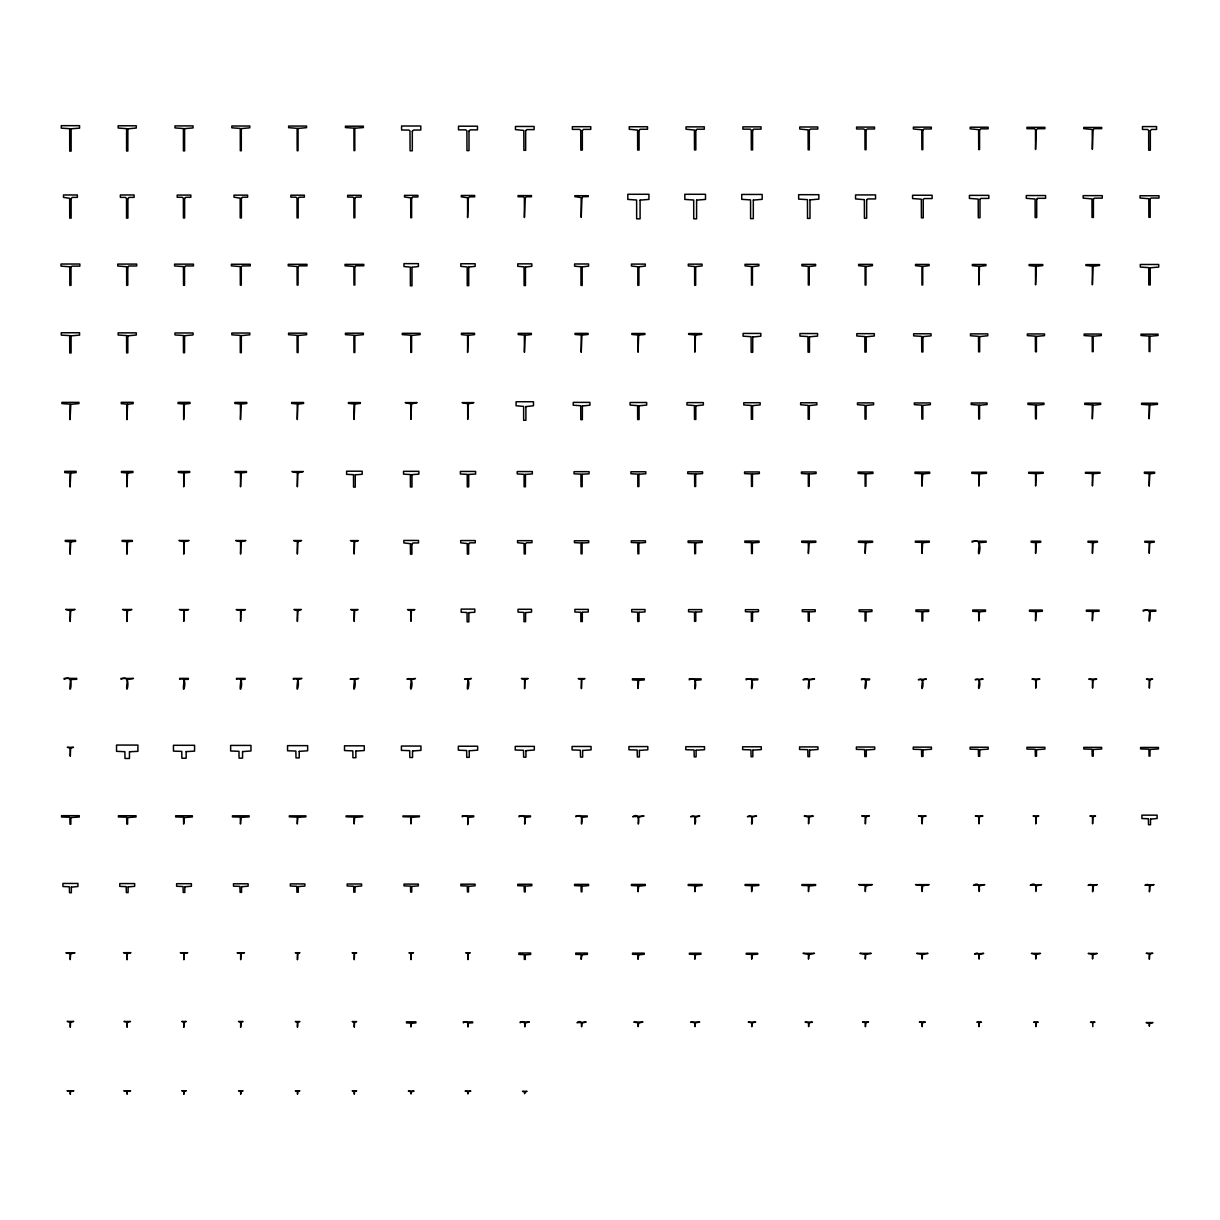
<?xml version="1.0" encoding="UTF-8"?>
<svg xmlns="http://www.w3.org/2000/svg" width="1220" height="1220" viewBox="0 0 1220 1220"><rect width="100%" height="100%" fill="white"/><g stroke="black" fill="none" stroke-linecap="round" stroke-linejoin="round"><path stroke-width="1.5" d="M1092.815 1026.63L1092.845 1022.589L1094.965 1022.146L1090.482 1022.146L1092.632 1022.711M71.126 198.631L71.126 218.136L69.738 218.136L69.662 198.296L63.501 197.381L63.501 194.971L77.363 194.971L77.363 197.381L72.285 197.396L71.126 198.555M127.902 198.631L127.886 218.136L126.544 218.136L126.529 198.463L125.477 197.411L120.353 197.381L120.353 194.971L134.093 194.971L134.093 197.381L129.061 197.396L127.902 198.555M184.617 198.524L184.617 218.029L183.412 218.029L183.366 198.265L182.253 197.289L177.205 197.274L177.205 195.078L190.838 195.078L190.838 197.274L185.699 197.304L184.647 198.357M241.392 198.448L241.392 217.968L240.218 217.968L240.157 198.097L233.996 197.198L233.996 195.139L247.629 195.139L247.629 197.198L242.475 197.213L241.407 198.357M298.153 198.418L298.153 217.907L297.055 217.907L297.009 198.158L295.896 197.167L290.848 197.152L290.848 195.2L304.36 195.2L304.36 197.152L299.144 197.198L298.153 198.418M354.867 198.357L354.867 217.8L353.922 217.8L353.876 198.097L352.854 197.121L347.639 197.106L347.639 195.307L361.15 195.307L361.15 197.106L355.95 197.121L354.867 198.357M412.314 131.287L412.314 150.777L410.072 150.777L409.996 130.952L408.913 130.052L401.593 130.037L401.593 126.011L420.793 126.011L420.793 130.037L413.473 130.052L412.314 131.287M411.628 198.235L411.613 217.739L410.759 217.739L410.698 197.884L404.491 196.969L404.491 195.368L417.896 195.368L417.896 196.969L412.619 197.015L411.628 198.235M411.887 544.181L411.887 554.185L410.5 554.185L410.362 543.678L403.866 542.93L403.866 540.445L418.521 540.445L418.521 542.93L412.97 542.961L411.887 544.181M468.998 131.104L468.998 150.609L466.97 150.609L466.894 130.769L465.72 129.854L458.507 129.854L458.507 126.194L477.478 126.194L477.478 129.854L470.173 129.869L468.998 131.104M468.358 198.097L467.611 217.633L467.55 197.747L461.282 196.847L461.282 195.475L474.687 195.475L474.687 196.847L469.517 196.847L468.373 198.006M468.617 544.074L468.617 554.078L467.367 554.078L467.229 543.571L460.718 542.824L460.718 540.551L475.251 540.551L475.251 542.824L469.776 542.824L468.617 543.983M525.652 130.86L525.652 150.319L523.899 150.319L523.807 130.433L515.465 129.61L515.465 126.468L534.101 126.468L534.101 129.61L526.903 129.61L525.683 130.692M525.149 198.006L524.417 217.511L524.371 197.747L523.334 196.786L518.073 196.756L518.073 195.596L531.478 195.596L531.478 196.756L526.308 196.771L525.149 198.006M525.347 543.952L525.347 553.956L524.219 553.956L524.036 543.373L517.57 542.702L517.57 540.673L531.996 540.673L531.996 542.702L526.506 542.717L525.347 543.952M582.337 130.631L582.337 150.106L580.812 150.106L580.735 130.296L579.561 129.381L572.378 129.381L572.378 126.697L590.77 126.697L590.77 129.381L583.495 129.396L582.352 130.54M581.94 197.899L581.223 217.404L581.147 197.564L574.879 196.649L574.879 195.703L588.269 195.703L588.269 196.649L583.007 196.679L581.94 197.808M639.067 130.51L639.067 150.045L637.679 150.045L637.572 130.082L629.23 129.259L629.23 126.758L647.515 126.758L647.515 129.259L640.134 129.274L639.067 130.51M695.827 130.448L695.827 149.923L694.5 149.923L694.409 130.022L686.021 129.198L686.021 126.865L704.306 126.865L704.306 129.198L696.986 129.213L695.827 130.357M752.603 130.403L752.587 149.923L751.322 149.923L751.245 130.067L750.163 129.167L742.873 129.152L742.873 126.865L761.051 126.865L761.051 129.152L753.762 129.167L752.603 130.311M809.317 130.296L809.317 149.816L808.189 149.816L808.082 129.869L799.725 129.046L799.725 126.987L817.781 126.987L817.781 129.046L810.568 129.046L809.348 130.113M866.078 130.22L866.078 149.694L865.01 149.694L864.949 129.884L863.76 128.969L856.577 128.969L856.577 127.093L874.511 127.093L874.511 128.969L867.237 128.984L866.078 130.143M922.808 130.204L922.808 149.648L921.862 149.648L921.771 129.777L913.368 128.954L913.368 127.154L931.317 127.154L931.317 128.954L923.982 128.954L922.823 130.113M979.568 130.082L979.553 149.587L978.714 149.587L978.608 129.655L970.159 128.817L970.159 127.215L988.109 127.215L988.109 128.817L980.636 128.847L979.568 129.991M1036.298 129.96L1035.551 149.48L1035.49 129.625L1034.392 128.725L1026.95 128.71L1026.95 127.322L1044.899 127.322L1044.899 128.71L1037.457 128.725L1036.298 129.96M1093.089 129.899L1092.357 149.358L1092.251 129.488L1083.741 128.649L1083.741 127.444L1101.69 127.444L1101.69 128.649L1094.248 128.664L1093.12 129.732M1150.323 130.708L1150.323 150.212L1148.706 150.212L1148.66 130.448L1147.623 129.472L1142.469 129.442L1142.469 126.59L1156.56 126.59L1156.56 129.442L1151.405 129.472L1150.323 130.708M71.004 267.119L71.004 285.388L69.845 285.388L69.754 266.768L61 266.128L61 264.023L79.849 264.023L79.849 266.128L71.904 266.143L71.019 267.027M127.764 266.982L127.764 285.327L126.682 285.327L126.621 266.722L117.73 265.99L117.73 264.084L136.701 264.084L136.701 265.99L128.756 265.99L127.764 266.982M184.525 266.921L184.525 285.267L183.518 285.267L183.427 266.57L174.582 265.929L174.582 264.145L193.446 264.145L193.446 265.929L185.501 265.929L184.54 266.829M241.285 266.875L241.285 285.16L240.34 285.16L240.248 266.539L231.388 265.884L231.388 264.252L250.237 264.252L250.237 265.884L242.185 265.899L241.301 266.799M298.061 266.829L298.061 285.099L297.146 285.099L297.055 266.494L288.24 265.838L288.24 264.313L306.983 264.313L306.983 265.838L298.961 265.853L298.061 266.829M354.837 266.784L354.837 285.038L353.968 285.038L353.876 266.448L345.031 265.792L345.031 264.374L363.773 264.374L363.773 265.792L355.737 265.808L354.837 266.784M866.673 199.927L866.657 218.197L864.431 218.197L864.37 199.653L855.555 198.936L855.555 194.91L875.548 194.91L875.548 198.936L867.572 198.952L866.673 199.927M923.25 199.546L923.25 217.862L921.42 217.862L921.329 199.195L912.575 198.555L912.575 195.246L932.111 195.246L932.111 198.555L924.241 198.555L923.25 199.546M979.995 199.394L979.98 217.739L978.287 217.739L978.196 199.058L969.427 198.402L969.427 195.368L988.84 195.368L988.84 198.402L980.971 198.418L979.995 199.302M1036.71 199.302L1036.695 217.572L1035.155 217.572L1035.094 199.028L1026.279 198.311L1026.279 195.535L1045.586 195.535L1045.586 198.311L1037.595 198.326L1036.71 199.302M1093.425 199.135L1093.41 217.45L1092.022 217.45L1091.976 198.875L1083.177 198.143L1083.177 195.642L1102.27 195.642L1102.27 198.143L1094.401 198.143L1093.425 199.135M1150.155 199.028L1150.155 217.343L1148.874 217.343L1148.782 198.692L1140.029 198.037L1140.029 195.764L1159 195.764L1159 198.037L1151.055 198.052L1150.17 198.952M71.126 128.954L71.126 151.127L69.738 151.127L69.662 128.695L61.29 128.146L61.29 125.675L79.575 125.675L79.575 128.146L71.156 128.786M71.095 335.927L71.08 352.961L69.769 352.961L69.662 335.591L61.29 335.119L61.29 332.755L79.575 332.755L79.575 335.119L71.111 335.851M70.806 404.399L70.058 419.649L69.982 404.14L61.915 403.591L61.915 402.371L78.949 402.371L78.949 403.591L70.821 404.308M127.856 128.832L127.841 151.005L126.59 151.005L126.56 128.664L118.142 128.024L118.142 125.797L136.304 125.797L136.304 128.024L127.856 128.832M127.81 335.82L127.81 352.854L126.636 352.854L126.56 335.561L118.142 335.012L118.142 332.862L136.304 332.862L136.304 335.012L127.81 335.82M184.601 128.725L184.601 150.899L183.427 150.899L183.397 128.557L174.978 127.917L174.978 125.904L193.05 125.904L193.05 127.917L184.617 128.634M184.571 335.744L184.555 352.733L183.473 352.733L183.397 335.5L174.978 334.936L174.978 332.969L193.05 332.969L193.05 334.936L184.586 335.668M241.301 128.619L241.301 150.777L240.325 150.777L240.279 128.435L231.831 127.81L231.831 126.011L249.78 126.011L249.78 127.81L241.301 128.619M241.316 335.622L241.301 352.687L240.31 352.687L240.248 335.363L231.831 334.814L231.831 333.029L249.78 333.029L249.78 334.814L241.316 335.622M298.061 128.481L298.046 150.716L297.161 150.716L297.116 128.314L288.637 127.688L288.637 126.072L306.571 126.072L306.571 127.688L298.061 128.405M298.077 335.546L298.077 352.565L297.131 352.565L297.07 335.286L288.576 334.737L288.576 333.151L306.632 333.151L306.632 334.737L298.092 335.454M354.806 128.39L354.806 150.609L353.998 150.609L353.922 128.13L345.428 127.581L345.428 126.194L363.377 126.194L363.377 127.581L354.837 128.207M354.837 335.454L354.837 352.519L353.952 352.519L353.892 335.21L345.428 334.661L345.428 333.197L363.377 333.197L363.377 334.661L354.837 335.454M411.597 335.439L411.597 352.397L410.789 352.397L410.713 335.18L402.28 334.615L402.28 333.319L420.107 333.319L420.107 334.615L411.597 335.439M525.896 406.58L525.896 420.275L523.654 420.275L523.624 406.412L516.091 405.772L516.091 401.746L533.476 401.746L533.476 405.772L525.896 406.58M582.367 406.001L582.352 419.649L580.796 419.649L580.72 405.741L573.232 405.192L573.232 402.371L589.916 402.371L589.916 405.192L582.367 406.001M639.082 405.894L639.082 419.528L637.648 419.528L637.587 405.635L630.084 405.086L630.084 402.493L646.661 402.493L646.661 405.086L639.097 405.803M695.827 405.787L695.827 419.421L694.5 419.421L694.439 405.528L686.982 404.979L686.982 402.6L703.345 402.6L703.345 404.979L695.827 405.787M752.74 337.01L752.725 352.29L751.184 352.29L751.078 336.674L743.102 336.202L743.102 333.426L760.822 333.426L760.822 336.202L752.74 337.01M752.557 405.726L752.557 419.299L751.352 419.299L751.291 405.467L743.773 404.918L743.773 402.722L760.136 402.722L760.136 404.918L752.572 405.635M809.455 336.903L809.455 352.168L808.052 352.168L807.945 336.567L799.954 336.095L799.954 333.548L817.553 333.548L817.553 336.095L809.47 336.812M809.317 405.589L809.302 419.253L808.189 419.253L808.128 405.345L800.625 404.781L800.625 402.783L816.866 402.783L816.866 404.781L809.317 405.589M866.2 336.796L866.2 352.062L864.904 352.062L864.827 336.537L856.806 335.988L856.806 333.655L874.298 333.655L874.298 335.988L866.2 336.796M866.063 405.528L866.063 419.131L865.026 419.131L864.965 405.269L857.477 404.72L857.477 402.89L873.611 402.89L873.611 404.72L866.078 405.437M922.93 336.674L922.915 351.94L921.756 351.94L921.649 336.339L913.643 335.866L913.643 333.777L931.028 333.777L931.028 335.866L922.93 336.598M922.808 405.452L922.808 419.07L921.862 419.07L921.756 405.132L914.329 404.643L914.329 402.951L930.341 402.951L930.341 404.643L922.823 405.375M979.66 336.567L979.66 351.833L978.608 351.833L978.531 336.308L970.495 335.759L970.495 333.883L987.773 333.883L987.773 335.759L979.66 336.567M979.568 405.33L979.553 419.024L978.714 419.024L978.638 405.086L971.181 404.521L971.181 402.996L987.087 402.996L987.087 404.521L979.584 405.253M1036.405 336.461L1036.405 351.772L1035.46 351.772L1035.353 336.125L1027.347 335.637L1027.347 333.944L1044.503 333.944L1044.503 335.637L1036.42 336.369M1036.344 405.284L1036.344 418.902L1035.521 418.902L1035.414 404.949L1027.926 404.461L1027.926 403.118L1043.939 403.118L1043.939 404.461L1036.36 405.192M1093.166 336.354L1093.166 351.665L1092.281 351.665L1092.22 336.095L1084.153 335.561L1084.153 334.051L1101.294 334.051L1101.294 335.561L1093.196 336.186M1093.105 405.208L1092.342 418.841L1092.236 404.872L1084.763 404.399L1084.763 403.179L1100.669 403.179L1100.669 404.399L1093.105 405.208M1150.231 267.881L1150.231 284.931L1148.798 284.931L1148.737 267.622L1140.319 267.073L1140.319 264.481L1158.71 264.481L1158.71 267.073L1150.246 267.79M1149.926 336.323L1149.926 351.543L1149.118 351.543L1149.042 336.064L1140.99 335.515L1140.99 334.173L1158.039 334.173L1158.039 335.515L1149.941 336.232M1149.865 405.147L1149.179 418.796L1149.103 404.887L1141.569 404.338L1141.569 403.225L1157.46 403.225L1157.46 404.338L1149.88 405.055M412.009 267.302L411.994 285.785L410.393 285.785L410.347 267.119L403.972 266.539L403.972 263.627L418.399 263.627L418.399 266.539L412.024 267.21M468.724 267.134L468.724 285.663L467.245 285.663L467.199 266.966L460.825 266.372L460.825 263.749L475.144 263.749L475.144 266.372L468.739 267.058M525.454 267.043L525.454 285.556L524.112 285.556L524.066 266.86L517.737 266.28L517.737 263.856L531.828 263.856L531.828 266.28L525.454 267.043M582.184 266.921L582.184 285.434L580.979 285.434L580.933 266.753L574.589 266.158L574.589 263.977L588.558 263.977L588.558 266.158L582.199 266.844M640.088 200.187L640.088 218.822L636.657 218.822L636.611 200.019L627.812 199.424L627.812 194.285L648.933 194.285L648.933 199.424L640.103 200.11M638.914 266.814L638.914 285.327L637.816 285.327L637.801 266.722L631.442 266.051L631.442 264.084L645.304 264.084L645.304 266.051L638.914 266.814M696.605 200.187L696.589 218.822L693.738 218.822L693.692 200.019L684.832 199.424L684.832 194.285L705.495 194.285L705.495 199.424L696.62 200.11M695.659 266.692L695.659 285.267L694.668 285.267L694.622 266.509L688.293 265.929L688.293 264.145L702.034 264.145L702.034 265.929L695.674 266.6M753.319 200.095L753.304 218.654L750.605 218.654L750.559 199.912L741.729 199.333L741.729 194.453L762.18 194.453L762.18 199.333L753.319 200.095M752.435 266.616L752.435 285.099L751.489 285.099L751.474 266.524L745.024 265.853L745.024 264.313L758.886 264.313L758.886 265.853L752.435 266.616M809.988 199.882L809.988 218.426L807.518 218.426L807.442 199.623L798.643 199.119L798.643 194.681L818.864 194.681L818.864 199.119L809.988 199.882M809.195 266.555L809.18 285.038L808.311 285.038L808.28 266.387L801.875 265.792L801.875 264.374L815.616 264.374L815.616 265.792L809.211 266.478M865.956 266.478L865.956 285.038L865.132 285.038L865.087 266.296L858.666 265.716L858.666 264.374L872.422 264.374L872.422 265.716L865.956 266.478M922.732 266.433L922.732 284.992L921.954 284.992L921.939 266.356L915.519 265.67L915.519 264.42L929.152 264.42L929.152 265.67L922.732 266.433M979.507 266.402L978.76 284.931L978.745 266.311L972.325 265.64L972.325 264.481L985.943 264.481L985.943 265.64L979.507 266.402M1036.283 266.372L1035.566 284.87L1035.536 266.189L1029.116 265.609L1029.116 264.542L1042.749 264.542L1042.749 265.609L1036.298 266.28M1093.074 266.25L1092.388 284.809L1092.357 266.173L1085.907 265.487L1085.907 264.603L1099.54 264.603L1099.54 265.487L1093.074 266.25M468.373 335.347L467.611 352.458L467.565 335.18L461.45 334.646L461.45 333.258L474.519 333.258L474.519 334.646L468.388 335.256M525.149 335.286L524.417 352.336L524.371 335.103L518.195 334.57L518.195 333.38L531.371 333.38L531.371 334.57L525.149 335.286M581.925 335.164L581.238 352.336L581.193 334.997L575.047 334.463L575.047 333.38L588.101 333.38L588.101 334.463L581.94 335.088M638.7 335.164L638.045 352.229L637.999 334.997L631.838 334.463L631.838 333.487L644.907 333.487L644.907 334.463L638.716 335.073M695.476 335.088L694.851 352.168L694.805 334.921L688.629 334.387L688.629 333.548L701.698 333.548L701.698 334.387L695.476 335.088M127.597 404.308L126.85 419.695L126.804 404.14L121.253 403.667L121.253 402.325L133.178 402.325L133.178 403.667L127.612 404.216M184.373 404.155L183.671 419.649L183.625 403.988L178.059 403.515L178.059 402.371L189.984 402.371L189.984 403.515L184.388 404.079M241.148 404.14L240.477 419.588L240.431 403.972L234.85 403.484L234.85 402.432L246.775 402.432L246.775 403.484L241.163 404.049M297.924 404.11L297.284 419.528L297.238 403.927L291.641 403.454L291.641 402.493L303.566 402.493L303.566 403.454L297.924 404.11M354.715 404.064L354.09 419.466L354.075 403.972L348.432 403.408L348.432 402.554L360.358 402.554L360.358 403.408L354.715 404.064M411.491 404.018L410.896 419.421L410.881 403.927L405.223 402.6L417.149 402.6L411.536 403.835M468.251 403.942L467.717 419.421L467.672 403.774L462.075 402.6L473.894 402.6L468.251 403.942M70.775 473.162L70.074 486.993L70.028 472.994L64.751 472.582L64.751 471.332L76.113 471.332L76.113 472.582L70.79 473.086M70.852 817.613L70.852 824.186L69.997 824.186L69.799 817.232L61.564 817.019L61.564 815.677L79.285 815.677L79.285 817.019L70.867 817.537M71.355 887.108L71.355 892.72L69.509 892.72L69.357 886.787L62.937 886.528L62.937 883.448L77.927 883.448L77.927 886.528L71.355 887.108M127.551 473.086L126.895 486.887L126.85 472.918L121.481 472.491L121.481 471.438L132.965 471.438L132.965 472.491L127.551 473.086M129.472 751.916L129.457 758.474L124.989 758.474L124.898 751.672L116.54 751.337L116.54 745.069L137.906 745.069L137.906 751.337L129.503 751.749M127.612 817.568L127.612 824.125L126.834 824.125L126.636 817.171L118.416 816.973L118.416 815.738L136.03 815.738L136.03 816.973L127.612 817.568M128.1 886.97L128.085 892.582L126.346 892.582L126.209 886.65L119.789 886.376L119.789 883.57L134.657 883.57L134.657 886.376L128.115 886.894M184.311 473.024L183.717 486.826L183.701 472.948L178.333 472.445L178.333 471.499L189.695 471.499L189.695 472.445L184.357 472.857M186.141 751.703L186.141 758.245L181.887 758.245L181.75 751.383L173.453 751.124L173.453 745.298L194.575 745.298L194.575 751.124L186.157 751.611M184.388 817.522L183.656 824.095L183.457 817.141L175.665 816.942L175.665 815.768L192.363 815.768L192.363 816.942L184.388 817.522M184.815 886.848L184.815 892.461L183.213 892.461L183.076 886.528L176.625 886.254L176.625 883.707L191.403 883.707L191.403 886.254L184.83 886.757M241.087 472.933L240.538 486.826L240.508 472.841L235.124 472.338L235.124 471.499L246.486 471.499L246.486 472.338L241.087 472.933M242.566 751.581L242.551 758.138L239.059 758.138L238.983 751.337L230.641 750.986L230.641 745.42L250.969 745.42L250.969 750.986L242.566 751.581M241.148 817.476L240.477 824.034L240.279 817.08L232.456 816.881L232.456 815.814L249.154 815.814L249.154 816.881L241.163 817.385M241.545 886.742L241.545 892.354L240.081 892.354L239.882 886.361L233.477 886.162L233.477 883.798L248.133 883.798L248.133 886.162L241.545 886.742M297.878 472.872L297.344 486.78L297.314 472.78L291.931 471.56L303.277 471.56L297.878 472.872M299.22 751.367L299.205 757.91L296.002 757.91L295.85 751.047L287.554 750.773L287.554 745.649L307.654 745.649L307.654 750.773L299.22 751.367M297.909 817.43L297.299 823.988L297.161 817.11L289.308 816.836L289.308 815.86L305.9 815.86L305.9 816.836L297.924 817.339M298.275 886.65L298.275 892.262L296.933 892.262L296.735 886.254L290.329 886.055L290.329 883.905L304.878 883.905L304.878 886.055L298.29 886.559M355.874 751.124L355.874 757.742L352.915 757.742L352.824 750.879L344.513 750.544L344.513 745.816L364.277 745.816L364.277 750.544L355.904 751.047M354.685 817.385L354.12 823.942L353.983 817.064L346.099 816.79L346.099 815.905L362.691 815.905L362.691 816.79L354.685 817.385M355.005 886.559L355.005 892.171L353.8 892.171L353.663 886.238L347.181 885.979L347.181 883.997L361.608 883.997L361.608 885.979L355.005 886.559M412.543 750.971L412.543 757.513L409.844 757.513L409.707 750.651L401.426 750.376L401.426 746.045L420.961 746.045L420.961 750.376L412.543 750.971M411.445 817.339L410.942 823.912L410.683 816.897L402.951 816.76L402.951 815.951L419.421 815.951L419.421 816.76L411.445 817.339M411.75 886.452L411.735 892.064L410.652 892.064L410.5 886.132L404.033 885.872L404.033 884.088L418.353 884.088L418.353 885.872L411.765 886.376M469.242 750.773L469.227 757.346L466.741 757.346L466.65 750.529L458.339 750.178L458.339 746.213L477.645 746.213L477.645 750.178L469.242 750.773M468.282 817.415C465.842 836.844 472.704 810.095 462.243 816.836L462.243 815.86L473.726 815.86L473.726 816.836L468.297 817.339M468.48 886.361L468.48 891.972L467.489 891.972L467.291 885.979L460.886 885.781L460.886 884.18L475.083 884.18L475.083 885.781L468.48 886.361M525.927 750.62L525.927 757.178L523.639 757.178L523.487 750.285L515.236 750.025L515.236 746.381L534.329 746.381L534.329 750.025L525.927 750.62M525.042 817.385C523.044 835.669 529.251 810.156 519.049 816.79L519.049 815.905L530.517 815.905L530.517 816.79L525.042 817.385M525.24 886.284L525.225 891.896L524.325 891.896L524.127 885.888L517.737 885.689L517.737 884.271L531.828 884.271L531.828 885.689L525.256 886.193M582.641 750.513L582.641 757.086L580.506 757.086L580.369 750.193L572.088 749.919L572.088 746.472L591.059 746.472L591.059 749.919L582.672 750.422M581.818 817.339C579.836 835.563 586.042 810.111 575.901 816.76L575.901 815.936L587.247 815.936L587.247 816.76L581.818 817.339M581.986 886.193L581.971 891.805L581.178 891.805L581.04 885.872L574.589 885.613L574.589 884.363L588.558 884.363L588.558 885.613L581.986 886.193M639.387 750.391L639.371 756.964L637.358 756.964L637.16 750.01L628.941 749.812L628.941 746.579L647.789 746.579L647.789 749.812L639.387 750.391M638.594 817.308C636.581 835.578 642.925 810.126 632.692 816.714L644.053 815.982L638.639 817.125M638.716 886.132L638.029 891.744L637.877 885.812L631.442 885.537L631.442 884.424L645.304 884.424L645.304 885.537L638.716 886.132M696.117 750.3L696.101 756.857L694.226 756.857L694.073 749.98L685.792 749.705L685.792 746.686L704.535 746.686L704.535 749.705L696.132 750.208M695.385 817.308C692.929 835.197 699.777 811.834 690.581 816.729L699.746 815.982L695.385 817.308M695.476 886.086L694.851 891.698L694.653 885.689L688.232 885.491L688.232 884.469L702.095 884.469L702.095 885.491L695.476 886.086M752.832 750.193L752.832 756.751L751.078 756.751L750.94 749.873L742.644 749.598L742.644 746.792L761.265 746.792L761.265 749.598L752.862 750.102M752.16 817.278C749.782 835.227 756.553 811.696 747.403 816.683L756.522 816.012L752.176 817.187M752.252 886.025L751.657 891.637L751.459 885.644L745.084 885.445L745.084 884.515L758.825 884.515L758.825 885.445L752.267 885.949M809.562 750.071L809.546 756.644L807.945 756.644L807.747 749.675L799.557 749.476L799.557 746.914L817.949 746.914L817.949 749.476L809.562 750.071M808.936 817.232L808.57 823.805L808.524 817.064L804.209 816.043L813.298 816.043L808.952 817.141M809.028 885.995L808.479 891.591L808.341 885.659L801.875 885.4L801.875 884.561L815.616 884.561L815.616 885.4L809.028 885.995M866.276 749.964L866.276 756.522L864.812 756.522L864.614 749.568L856.394 749.37L856.394 747.021L874.694 747.021L874.694 749.37L866.276 749.964M865.788 885.949L865.3 891.561L865.102 885.567L858.727 884.607L872.361 884.607L865.788 885.949M923.021 749.858L923.006 756.43L921.664 756.43L921.527 749.537L913.246 749.263L913.246 747.128L931.424 747.128L931.424 749.263L923.021 749.858M922.564 885.918L922.122 891.515L921.923 885.522L915.519 884.637L929.152 884.637L922.61 885.75M979.751 749.766L979.736 756.324L978.531 756.324L978.333 749.37L970.098 749.171L970.098 747.22L988.169 747.22L988.169 749.171L979.767 749.675M979.34 885.933C977.738 901.565 983.045 878.827 973.453 885.339L984.814 884.622L979.34 885.933M1036.497 749.675L1036.481 756.232L1035.368 756.232L1035.17 749.278L1026.95 749.08L1026.95 747.311L1044.899 747.311L1044.899 749.08L1036.497 749.675M1036.131 885.903C1034.484 901.428 1039.882 878.781 1030.244 885.308L1041.605 884.653L1036.131 885.903M1093.227 749.614L1093.227 756.171L1092.22 756.171L1092.022 749.217L1083.802 749.019L1083.802 747.372L1101.645 747.372L1101.645 749.019L1093.257 749.522M1149.987 749.537L1149.987 756.095L1149.042 756.095L1148.904 749.202L1140.593 748.943L1140.593 747.448L1158.436 747.448L1158.436 748.943L1150.003 749.446M1150.536 819.093L1150.521 824.705L1148.508 824.705L1148.371 818.772L1141.905 818.513L1141.905 815.158L1157.124 815.158L1157.124 818.513L1150.536 819.093M70.73 541.863L70.135 554.246L70.104 541.771L65.27 541.375L65.27 540.384L75.579 540.384L75.579 541.375L70.73 541.863M70.684 610.717L70.18 621.483L70.15 610.625L65.727 609.451L75.121 609.451L70.684 610.717M70.607 953.918L70.257 959.621L70.196 953.735L65.88 952.851L74.984 952.851L70.623 953.827M127.49 541.802L126.956 554.185L126.895 541.634L122.091 541.314L122.091 540.445L132.339 540.445L132.339 541.314L127.52 541.711M127.459 610.686L127.002 621.438L126.972 610.595L122.549 609.512L131.897 609.512L127.459 610.686M184.266 541.756L183.762 554.139L183.701 541.588L178.913 540.506L189.115 540.506L184.296 541.665M184.235 610.625L183.808 621.376L183.747 610.457L179.34 609.558L188.688 609.558L184.235 610.625M241.057 541.711L240.569 554.078L240.554 541.619L235.719 540.551L245.906 540.551L241.057 541.711M241.011 610.579L240.614 621.316L240.554 610.412L236.192 609.619L245.433 609.619L241.041 610.503M297.848 541.711L297.36 554.078L297.329 541.619L293.608 540.551L301.599 540.551L297.848 541.711M297.848 610.717L297.375 621.438L297.344 610.64L293.883 609.512L301.325 609.512L297.848 610.717M355.264 474.778L355.264 487.115L353.541 487.115L353.51 474.687L346.617 474.305L346.617 471.21L362.172 471.21L362.172 474.305L355.264 474.778M354.623 541.665L354.181 554.017L354.151 541.588L350.414 540.612L358.375 540.612L354.623 541.665M354.623 610.656L354.181 621.376L354.151 610.564L350.689 609.558L358.1 609.558L354.639 610.564M411.979 474.626L411.979 486.993L410.408 486.993L410.377 474.534L403.53 474.138L403.53 471.332L418.857 471.332L418.857 474.138L411.979 474.626M411.399 610.61L410.987 621.316L410.987 610.61L407.495 609.619L414.891 609.619L411.414 610.518M468.709 474.504L468.709 486.887L467.275 486.887L467.214 474.336L460.382 474.031L460.382 471.438L475.602 471.438L475.602 474.031L468.724 474.428M468.861 612.699L468.846 621.834L467.123 621.834L467.062 612.532L461.175 612.226L461.175 609.115L474.809 609.115L474.809 612.226L468.876 612.608M525.439 474.412L525.439 486.78L524.127 486.78L524.097 474.321L517.234 473.924L517.234 471.56L532.332 471.56L532.332 473.924L525.439 474.412M525.576 612.592L525.576 621.666L523.99 621.666L523.929 612.425L518.027 612.12L518.027 609.283L531.539 609.283L531.539 612.12L525.576 612.592M525.21 954.909L525.21 959.454L524.356 959.454L524.249 954.665L518.881 954.421L518.881 953.003L530.685 953.003L530.685 954.421L525.24 954.818M582.169 474.29L582.169 486.658L580.979 486.658L580.918 474.122L574.071 473.817L574.071 471.667L589.077 471.667L589.077 473.817L582.199 474.199M582.092 543.113L582.092 553.85L581.055 553.85L580.995 542.946L574.422 542.641L574.422 540.78L588.726 540.78L588.726 542.641L582.123 543.022M581.971 954.833L581.193 959.393L581.025 954.513L575.718 954.36L575.718 953.079L587.43 953.079L587.43 954.36L581.986 954.741M638.914 474.229L638.914 486.551L637.816 486.551L637.801 474.138L630.923 473.741L630.923 471.774L645.807 471.774L645.807 473.741L638.914 474.229M638.853 543.007L638.838 553.788L637.892 553.788L637.785 542.763L631.274 542.519L631.274 540.841L645.471 540.841L645.471 542.519L638.853 543.007M638.716 954.757L638.029 959.316L637.862 954.452L632.524 954.284L632.524 953.155L644.221 953.155L644.221 954.284L638.716 954.757M695.659 474.092L695.659 486.49L694.668 486.49L694.607 473.924L687.775 473.619L687.775 471.835L702.552 471.835L702.552 473.619L695.69 474.016M695.598 542.976L695.583 553.682L694.744 553.682L694.622 542.732L688.126 542.504L688.126 540.948L702.201 540.948L702.201 542.504L695.644 542.808M695.476 954.696L694.866 959.24L694.698 954.375L689.376 954.208L689.376 953.216L700.951 953.216L700.951 954.208L695.491 954.604M752.42 474.092L752.42 486.383L751.489 486.383L751.428 473.924L744.566 473.604L744.566 471.957L759.343 471.957L759.343 473.604L752.45 474M752.374 542.854L752.359 553.56L751.55 553.56L751.444 542.61L744.856 542.381L744.856 541.07L759.053 541.07L759.053 542.381L752.374 542.854M752.237 954.635L751.688 959.194L751.52 954.314L746.213 954.162L746.213 953.278L757.696 953.278L757.696 954.162L752.237 954.635M809.18 474.016L809.18 486.322L808.326 486.322L808.296 473.924L801.418 473.528L801.418 472.003L816.073 472.003L816.073 473.528L809.18 474.016M809.135 542.793L808.387 553.514L808.326 542.61L801.708 542.305L801.708 541.131L815.799 541.131L815.799 542.305L809.18 542.61M808.997 954.589L808.509 959.134L808.403 954.345L803.019 953.338L814.487 953.338L808.997 954.589M865.956 473.924L865.941 486.262L865.148 486.262L865.087 473.757L858.163 473.451L858.163 472.064L872.925 472.064L872.925 473.451L865.971 473.848M865.895 542.747L865.209 553.453L865.148 542.58L858.499 542.275L858.499 541.177L872.59 541.177L872.59 542.275L865.91 542.671M865.758 954.543L865.331 959.103L865.224 954.299L859.871 953.369L871.217 953.369L865.819 954.375M922.716 473.833L921.969 486.2L921.939 473.757L915.015 473.36L915.015 472.125L929.67 472.125L929.67 473.36L922.716 473.833M922.655 542.656L922.03 553.453L921.923 542.412L915.351 542.183L915.351 541.177L929.32 541.177L929.32 542.183L922.655 542.656M922.534 954.513L922.152 959.072L922.03 954.269L916.662 953.399L928.023 953.399L922.564 954.421M979.477 473.802L978.791 486.094L978.76 473.711L971.806 473.329L971.806 472.231L986.462 472.231L986.462 473.329L979.477 473.802M979.431 542.625C975.344 571.509 986.858 534.116 972.142 542.153L972.142 541.238L986.126 541.238L986.126 542.153L979.431 542.625M979.34 954.543C977.982 967.246 982.252 948.962 974.582 954.07L983.686 953.369L979.401 954.375M1036.253 473.741L1035.612 486.033L1035.551 473.574L1028.658 473.253L1028.658 472.292L1043.191 472.292L1043.191 473.253L1036.268 473.65M1036.268 542.717L1035.597 553.453L1035.566 542.625L1031.144 542.244L1031.144 541.177L1040.706 541.177L1040.706 542.244L1036.283 542.625M1036.115 954.497L1035.749 959.057L1035.643 954.253L1031.388 953.415L1040.462 953.415L1036.131 954.406M1093.013 473.68L1092.434 485.972L1092.373 473.512L1085.449 473.207L1085.449 472.353L1099.998 472.353L1099.998 473.207L1093.013 473.68M1093.013 542.671L1092.434 553.392L1092.403 542.58L1087.981 542.183L1087.981 541.238L1097.466 541.238L1097.466 542.183L1093.013 542.671M1092.937 885.827C1091.092 901.687 1096.643 880.093 1088.133 885.339L1097.314 884.622L1092.937 885.827M1092.891 954.436L1092.556 958.996L1092.388 954.131L1088.194 953.461L1097.237 953.461L1092.891 954.436M1149.835 473.772L1149.209 486.155L1149.179 473.68L1144.406 473.284L1144.406 472.171L1154.623 472.171L1154.623 473.284L1149.85 473.68M1149.774 542.61L1149.255 553.331L1149.225 542.534L1144.802 542.137L1144.802 541.299L1154.227 541.299L1154.227 542.137L1149.774 542.61M1149.713 885.796C1147.776 901.854 1153.495 880.001 1144.939 885.308L1154.089 884.653L1149.713 885.796M70.714 679.631C67.207 704.611 77.058 671.9 64.126 679.265L64.126 678.396L76.738 678.396L76.738 679.265L70.73 679.555M70.577 748.073L70.287 756.232L70.272 748.073L67.298 747.311L73.551 747.311L70.607 747.997M70.577 1022.223L70.287 1027.316L70.226 1022.101L67.146 1021.445L73.703 1021.445L70.607 1022.162M70.577 1091.427L70.287 1094.294L70.196 1091.275L67.008 1090.771L73.84 1090.771L70.623 1091.321M127.475 679.586C123.982 704.367 133.941 672.098 120.978 679.22L120.978 678.442L133.468 678.442L127.505 679.494M127.398 953.552L127.048 959.789L127.032 953.491L123.495 952.683L130.952 952.683L127.414 953.491M127.368 1022.177L127.078 1027.27L127.032 1022.055L123.952 1021.491L130.494 1021.491L127.414 1022.055M127.353 1091.366L127.093 1094.248L127.002 1091.214L123.815 1090.832L130.616 1090.832L127.398 1091.259M184.311 679.662C180.59 703.482 190.183 674.782 179.675 679.296L179.675 678.381L188.353 678.381L188.353 679.296L184.373 679.494M184.174 953.506L183.869 959.744L183.839 953.445L180.316 952.728L187.712 952.728L184.189 953.445M184.159 1022.207L183.869 1027.301L183.854 1022.131L181.734 1021.476L186.294 1021.476L184.22 1022.086M184.174 1091.443L183.869 1094.325L183.823 1091.336L181.734 1090.756L186.309 1090.756L184.174 1091.443M241.072 679.631C237.381 703.421 247.004 674.736 236.497 679.265L236.497 678.411L245.113 678.411L245.113 679.265L241.102 679.54M240.95 953.476L240.675 959.698L240.66 953.399L237.122 952.759L244.503 952.759L240.95 953.476M240.95 1022.162L240.675 1027.255L240.645 1022.101L238.525 1021.506L243.085 1021.506L241.011 1022.04M240.95 1091.366L240.675 1094.248L240.66 1091.321L238.54 1090.817L243.085 1090.817L240.996 1091.275M297.848 679.601C294.31 703.406 303.658 674.523 293.303 679.235L293.303 678.442L301.904 678.442L297.848 679.601M297.756 953.491L297.451 959.728L297.451 953.491L295.316 952.728L299.891 952.728L297.771 953.43M297.741 1022.131L297.466 1027.225L297.466 1022.131L295.332 1021.552L299.876 1021.552L297.756 1022.07M297.71 1091.336L297.512 1094.218L297.466 1091.229L295.362 1090.863L299.846 1090.863L297.741 1091.229M354.623 679.555C351.024 703.361 360.571 674.645 350.125 679.189L358.68 678.472L354.623 679.555M354.532 953.445L354.257 959.682L354.242 953.384L352.123 952.774L356.682 952.774L354.532 953.445M354.517 1022.101L354.288 1027.194L354.257 1022.024L352.153 1021.582L356.652 1021.582L354.517 1022.101M354.501 1091.336L354.303 1094.203L354.257 1091.229L352.153 1090.878L356.637 1090.878L354.517 1091.275M411.399 679.525C407.876 703.33 417.316 674.462 406.931 679.159L415.456 678.518L411.399 679.525M411.323 953.399L411.064 959.637L411.048 953.338L408.929 952.82L413.458 952.82L411.338 953.338M411.521 1023.26L410.865 1026.935L410.789 1023.092L406.489 1022.894L406.489 1021.826L415.898 1021.826L415.898 1022.894L411.521 1023.26M411.353 1091.839L411.033 1094.005L410.987 1091.717L408.334 1091.076L414.053 1091.076L411.353 1091.839M468.205 679.555C464.698 702.933 473.726 675.499 464.546 679.174L471.423 678.488L468.205 679.555M468.114 953.384L467.87 959.621L467.839 953.308L465.735 952.851L470.234 952.851L468.16 953.262M468.282 1023.168C466.97 1034.224 470.432 1017.221 463.325 1022.817L463.325 1021.903L472.658 1021.903L472.658 1022.817L468.358 1023.016M468.129 1091.793L467.855 1093.959L467.702 1091.58L465.14 1091.107L470.828 1091.107L468.144 1091.732M524.966 679.509L524.6 688.705L524.569 679.418L521.367 678.534L528.199 678.534L524.966 679.509M525.012 1023.107C523.868 1033.95 527.269 1017.297 520.178 1022.756L520.178 1021.979L529.388 1021.979L525.042 1023.031M524.951 1091.976L524.615 1093.715L524.493 1091.793L522.48 1091.351L527.086 1091.351L524.966 1091.93M582.306 612.364L582.306 621.544L580.842 621.544L580.812 612.287L574.879 611.998L574.879 609.39L588.269 609.39L588.269 611.998L582.382 612.211M581.757 679.448L581.406 688.644L581.391 679.448L578.173 678.595L584.975 678.595L581.772 679.357M581.788 1023.031C580.689 1033.752 584.075 1017.404 576.984 1022.68L586.164 1022.04L581.788 1023.031M639.036 612.272L639.021 621.438L637.709 621.438L637.679 612.181L631.731 611.906L631.731 609.512L645.014 609.512L645.014 611.906L639.036 612.272M638.716 680.287L638.029 688.446L637.999 680.196L632.463 679.921L632.463 678.793L644.282 678.793L644.282 679.921L638.716 680.287M638.548 1023L638.197 1026.691L638.06 1022.772L633.82 1022.086L642.925 1022.086L638.548 1023M695.766 612.15L695.766 621.316L694.561 621.316L694.531 612.074L688.568 611.784L688.568 609.619L701.744 609.619L701.744 611.784L695.796 612.074M695.476 680.226C692.35 702.949 700.966 672.876 689.254 679.86L689.254 678.869L701.073 678.869L701.073 679.86L695.476 680.226M695.339 1022.97L695.003 1026.66L694.866 1022.741L690.627 1022.116L699.7 1022.116L695.4 1022.802M752.511 612.028L752.496 621.27L751.413 621.27L751.383 611.952L745.42 611.662L745.42 609.68L758.489 609.68L758.489 611.662L752.511 612.028M752.221 680.165C749.095 702.4 757.879 673.15 746.106 679.799L746.106 678.93L757.803 678.93L757.803 679.799L752.252 680.074M752.13 1022.985L751.794 1026.676L751.718 1022.817L748.241 1022.101L755.668 1022.101L752.191 1022.817M809.272 611.967L809.256 621.148L808.25 621.148L808.174 611.799L802.272 611.601L802.272 609.786L815.219 609.786L815.219 611.601L809.287 611.876M808.982 680.104C806.023 702.43 814.563 672.815 802.958 679.738L814.548 678.976L808.982 680.104M808.906 1022.939L808.616 1026.645L808.54 1022.787L805.063 1022.131L812.444 1022.131L808.906 1022.939M866.017 611.876L866.002 621.071L865.087 621.071L865.056 611.784L859.124 611.51L859.124 609.863L871.964 609.863L871.964 611.51L866.017 611.876M865.803 680.135C862.586 701.363 870.988 675.483 861.503 679.769L861.503 678.961L869.586 678.961L869.586 679.769L865.803 680.135M865.727 816.881L865.376 823.927L865.331 816.79L861.701 815.921L869.387 815.921L865.758 816.79M865.697 1022.756L865.407 1026.737L865.376 1022.695L862.555 1022.04L868.533 1022.04L865.712 1022.695M922.762 611.799L922.747 621.01L921.923 621.01L921.893 611.708L915.976 611.433L915.976 609.939L928.694 609.939L928.694 611.433L922.823 611.632M922.564 680.089C919.361 701.271 927.825 675.483 918.324 679.723L926.361 679.006L922.564 680.089M922.503 816.836L922.183 823.896L922.137 816.76L918.507 815.951L926.178 815.951L922.503 816.836M922.472 1022.726L922.213 1026.691L922.152 1022.604L919.361 1022.07L925.324 1022.07L922.503 1022.665M979.523 611.723L978.745 620.934L978.669 611.571L972.767 611.357L972.767 610L985.501 610L985.501 611.357L979.523 611.723M979.34 680.043C976.168 701.21 984.662 675.407 975.131 679.677L983.137 679.037L979.401 679.891M979.294 816.805L978.974 823.851L978.943 816.714L975.314 815.997L982.954 815.997L979.294 816.805M979.279 1022.711L978.989 1026.691L978.943 1022.589L976.854 1022.086L981.414 1022.086L979.294 1022.65M1036.314 611.647L1035.551 620.858L1035.521 611.571L1029.512 611.281L1029.512 610.076L1042.337 610.076L1042.337 611.281L1036.314 611.647M1036.115 680.013L1035.749 688.171L1035.673 679.845L1031.952 679.067L1039.897 679.067L1036.131 679.921M1036.085 816.82L1035.78 823.881L1035.749 816.729L1033.065 815.982L1038.784 815.982L1036.085 816.82M1036.07 1022.68L1035.795 1026.66L1035.734 1022.558L1033.66 1022.116L1038.205 1022.116L1036.085 1022.619M1093.059 611.586L1092.388 620.797L1092.312 611.418L1086.364 611.22L1086.364 610.153L1099.083 610.153L1099.083 611.22L1093.089 611.495M1092.891 679.967L1092.556 688.126L1092.479 679.814L1088.758 679.113L1096.688 679.113L1092.922 679.891M1092.861 816.775L1092.586 823.836L1092.556 816.683L1089.887 816.028L1095.56 816.028L1092.861 816.775M1149.835 611.54C1146.266 636.55 1156.133 603.87 1143.216 611.174L1143.216 610.183L1155.813 610.183L1155.813 611.174L1149.85 611.449M1149.682 679.982L1149.362 688.126L1149.347 679.982L1146.373 679.113L1152.656 679.113L1149.713 679.891M1149.697 954.116L1149.347 959.21L1149.316 954.04L1146.22 953.262L1152.809 953.262L1149.743 953.994M1149.697 1023.321L1149.331 1026.203L1149.255 1023.168L1146.068 1022.573L1152.961 1022.573L1149.743 1023.214"/></g></svg>
